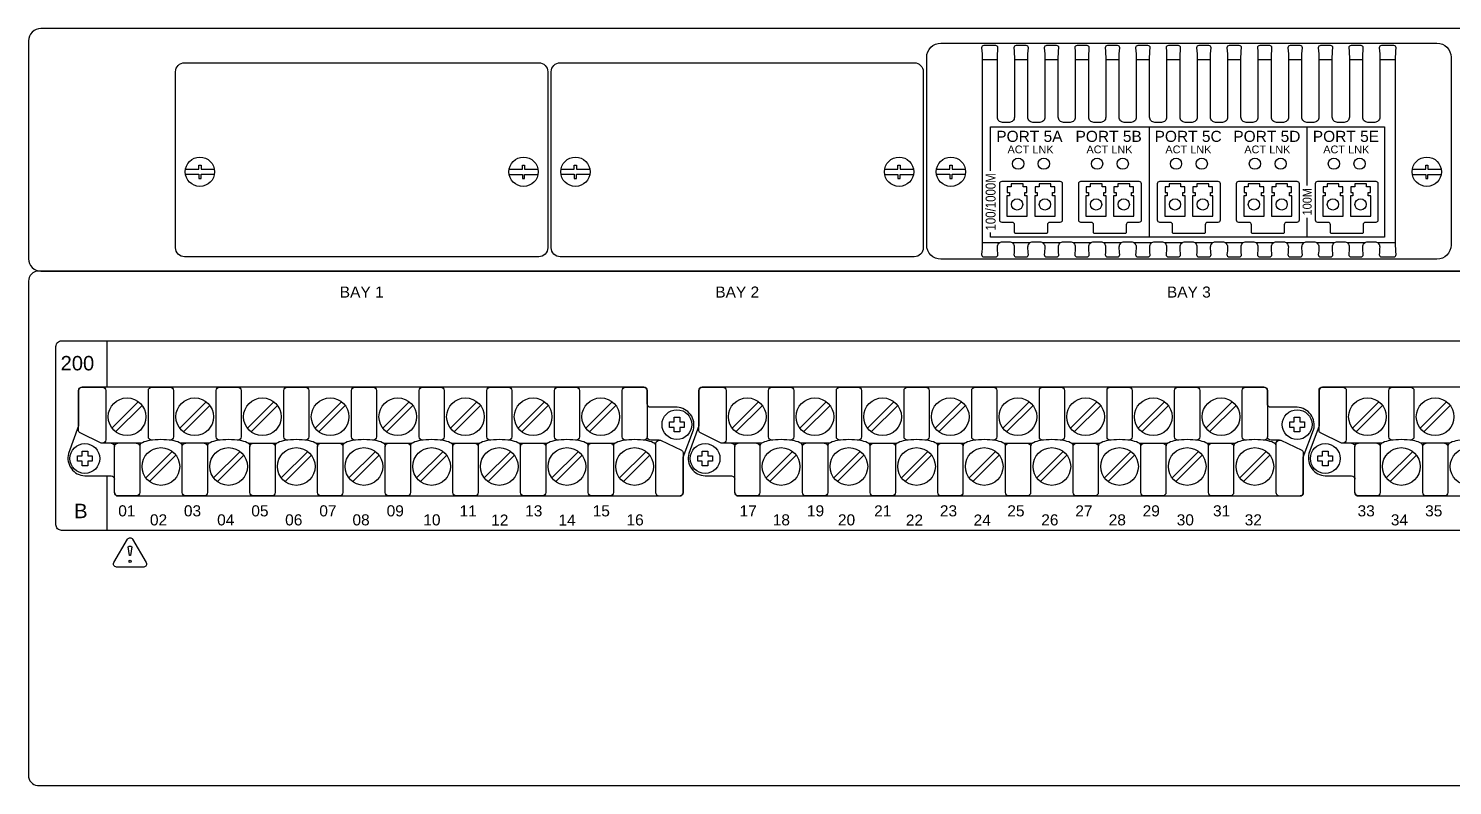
# Model space of a CAD drawing. Extents: x 0.5 to 47.5, y 0.5 to 35.2.
# Drawn here: x 27.38 to 40, y 10.18 to 16.89 of the extents above; entities that cross this region are included whole.
import ezdxf
from ezdxf.enums import TextEntityAlignment as Align

# ---------------------------------------------------------------- set-up
doc = ezdxf.new("R2010")
doc.units = 0
doc.header["$MEASUREMENT"] = 0
doc.layers.add('2.4__9__(2) 100-1000BASE & (3) 100BASE SFP Ports (Order SFP Transceivers Separately)', color=7, linetype='CONTINUOUS')
doc.layers.add('5.0_____[DWG]', color=7, linetype='CONTINUOUS')
doc.styles.add('Arial', font='arial.ttf')

msp = doc.modelspace()

# ---------------------------------------------------------------- linework, layer by layer
at = {"layer": '2.4__9__(2) 100-1000BASE & (3) 100BASE SFP Ports (Order SFP Transceivers Separately)'}
for p, q in [((37.315, 15.044), (37.315, 16.022)), ((38.715, 15.502), (38.715, 16.022)), ((38.715, 15.044), (38.715, 15.216))]:
    msp.add_line(p, q, dxfattribs=at)
for points in [[(35.465, 16.763), (39.865, 16.763, -0.414444), (39.99, 16.638), (39.99, 14.973, -0.413495), (39.864, 14.849), (35.466, 14.849, -0.413496), (35.34, 14.973), (35.34, 16.638, -0.414444)], [(35.972, 16.722, 0.41291), (35.952, 16.742), (35.847, 16.742, 0.41291), (35.827, 16.722, -0.030099), (35.832, 16.617, -0.000059), (35.832, 14.994, -0.030072), (35.827, 14.889, 0.41291), (35.847, 14.869), (35.952, 14.869, 0.41291), (35.972, 14.889, -0.033142), (35.968, 14.958, -0.42184), (36.012, 15.003), (36.073, 15.003, -0.421779), (36.117, 14.958, -0.033142), (36.113, 14.889, 0.41291), (36.133, 14.869), (36.222, 14.869, 0.41291), (36.242, 14.889, -0.033142), (36.238, 14.958, -0.42184), (36.282, 15.003), (36.343, 15.003, -0.421779), (36.387, 14.958, -0.033142), (36.383, 14.889, 0.41291), (36.403, 14.869), (36.492, 14.869, 0.41291), (36.512, 14.889, -0.033142), (36.508, 14.958, -0.42184), (36.552, 15.003), (36.613, 15.003, -0.421779), (36.657, 14.958, -0.033142), (36.653, 14.889, 0.41291), (36.673, 14.869), (36.762, 14.869, 0.41291), (36.782, 14.889, -0.033142), (36.778, 14.958, -0.42184), (36.822, 15.003), (36.883, 15.003, -0.421779), (36.927, 14.958, -0.033142), (36.923, 14.889, 0.41291), (36.943, 14.869), (37.032, 14.869, 0.41291), (37.052, 14.889, -0.033142), (37.048, 14.958, -0.42184), (37.092, 15.003), (37.153, 15.003, -0.421779), (37.197, 14.958, -0.033142), (37.193, 14.889, 0.41291), (37.213, 14.869), (37.302, 14.869, 0.41291), (37.322, 14.889, -0.033142), (37.318, 14.958, -0.42184), (37.362, 15.003), (37.423, 15.003, -0.421779), (37.467, 14.958, -0.033142), (37.463, 14.889, 0.41291), (37.483, 14.869), (37.572, 14.869, 0.41291), (37.592, 14.889, -0.033142), (37.588, 14.958, -0.42184), (37.632, 15.003), (37.693, 15.003, -0.421779), (37.737, 14.958, -0.033142), (37.733, 14.889, 0.41291), (37.753, 14.869), (37.842, 14.869, 0.41291), (37.862, 14.889, -0.033142), (37.858, 14.958, -0.42184), (37.902, 15.003), (37.963, 15.003, -0.421779), (38.007, 14.958, -0.033142), (38.003, 14.889, 0.41291), (38.023, 14.869), (38.112, 14.869, 0.41291), (38.132, 14.889, -0.033142), (38.128, 14.958, -0.42184), (38.172, 15.003), (38.233, 15.003, -0.421779), (38.277, 14.958, -0.033142), (38.273, 14.889, 0.41291), (38.293, 14.869), (38.382, 14.869, 0.41291), (38.402, 14.889, -0.033142), (38.398, 14.958, -0.42184), (38.442, 15.003), (38.503, 15.003, -0.421779), (38.547, 14.958, -0.033142), (38.543, 14.889, 0.41291), (38.563, 14.869), (38.652, 14.869, 0.41291), (38.672, 14.889, -0.033142), (38.668, 14.958, -0.42184), (38.712, 15.003), (38.773, 15.003, -0.421779), (38.817, 14.958, -0.033142), (38.813, 14.889, 0.41291), (38.833, 14.869), (38.922, 14.869, 0.41291), (38.942, 14.889, -0.033142), (38.938, 14.958, -0.42184), (38.982, 15.003), (39.043, 15.003, -0.421779), (39.087, 14.958, -0.033142), (39.083, 14.889, 0.41291), (39.103, 14.869), (39.192, 14.869, 0.41291), (39.212, 14.889, -0.033142), (39.208, 14.958, -0.42184), (39.252, 15.003), (39.313, 15.003, -0.421779), (39.357, 14.958, -0.033142), (39.353, 14.889, 0.41291), (39.373, 14.869), (39.483, 14.869, 0.41291), (39.503, 14.889, -0.030099), (39.498, 14.994), (39.498, 16.617, -0.030099), (39.503, 16.722, 0.41291), (39.483, 16.742), (39.373, 16.742, 0.41291), (39.353, 16.722, -0.030099), (39.358, 16.617), (39.358, 16.106, -0.415329), (39.313, 16.061), (39.252, 16.061, -0.415032), (39.207, 16.106), (39.207, 16.617, -0.030099), (39.212, 16.722, 0.41291), (39.192, 16.742), (39.103, 16.742, 0.41291), (39.083, 16.722, -0.030099), (39.088, 16.617), (39.088, 16.106, -0.415329), (39.043, 16.061), (38.982, 16.061, -0.415032), (38.937, 16.106), (38.937, 16.617, -0.030099), (38.942, 16.722, 0.41291), (38.922, 16.742), (38.833, 16.742, 0.41291), (38.813, 16.722, -0.030099), (38.818, 16.617), (38.818, 16.106, -0.415329), (38.773, 16.061), (38.712, 16.061, -0.415032), (38.667, 16.106), (38.667, 16.617, -0.030099), (38.672, 16.722, 0.41291), (38.652, 16.742), (38.563, 16.742, 0.41291), (38.543, 16.722, -0.030099), (38.548, 16.617), (38.548, 16.106, -0.415329), (38.503, 16.061), (38.442, 16.061, -0.415032), (38.397, 16.106), (38.397, 16.617, -0.030099), (38.402, 16.722, 0.41291), (38.382, 16.742), (38.293, 16.742, 0.41291), (38.273, 16.722, -0.030099), (38.278, 16.617), (38.278, 16.106, -0.415329), (38.233, 16.061), (38.172, 16.061, -0.415032), (38.127, 16.106), (38.127, 16.617, -0.030099), (38.132, 16.722, 0.41291), (38.112, 16.742), (38.023, 16.742, 0.41291), (38.003, 16.722, -0.030099), (38.008, 16.617), (38.008, 16.106, -0.415329), (37.963, 16.061), (37.902, 16.061, -0.415032), (37.857, 16.106), (37.857, 16.617, -0.030099), (37.862, 16.722, 0.41291), (37.842, 16.742), (37.753, 16.742, 0.41291), (37.733, 16.722, -0.030099), (37.738, 16.617), (37.738, 16.106, -0.415329), (37.693, 16.061), (37.632, 16.061, -0.415032), (37.587, 16.106), (37.587, 16.617, -0.030099), (37.592, 16.722, 0.41291), (37.572, 16.742), (37.483, 16.742, 0.41291), (37.463, 16.722, -0.030099), (37.468, 16.617), (37.468, 16.106, -0.415329), (37.423, 16.061), (37.362, 16.061, -0.415032), (37.317, 16.106), (37.317, 16.617, -0.030099), (37.322, 16.722, 0.41291), (37.302, 16.742), (37.213, 16.742, 0.41291), (37.193, 16.722, -0.030099), (37.198, 16.617), (37.198, 16.106, -0.415329), (37.153, 16.061), (37.092, 16.061, -0.415032), (37.047, 16.106), (37.047, 16.617, -0.030099), (37.052, 16.722, 0.41291), (37.032, 16.742), (36.943, 16.742, 0.41291), (36.923, 16.722, -0.030099), (36.928, 16.617), (36.928, 16.106, -0.415329), (36.883, 16.061), (36.822, 16.061, -0.415032), (36.777, 16.106), (36.777, 16.617, -0.030099), (36.782, 16.722, 0.41291), (36.762, 16.742), (36.673, 16.742, 0.41291), (36.653, 16.722, -0.030099), (36.658, 16.617), (36.658, 16.106, -0.415329), (36.613, 16.061), (36.552, 16.061, -0.415032), (36.507, 16.106), (36.507, 16.617, -0.030099), (36.512, 16.722, 0.41291), (36.492, 16.742), (36.403, 16.742, 0.41291), (36.383, 16.722, -0.030099), (36.388, 16.617), (36.388, 16.106, -0.415329), (36.343, 16.061), (36.282, 16.061, -0.415032), (36.237, 16.106), (36.237, 16.617, -0.030099), (36.242, 16.722, 0.41291), (36.222, 16.742), (36.133, 16.742, 0.41291), (36.113, 16.722, -0.030099), (36.118, 16.617), (36.118, 16.106, -0.415329), (36.073, 16.061), (36.012, 16.061, -0.415032), (35.967, 16.106), (35.967, 16.617, -0.030099)], [(36.008, 15.54), (36.522, 15.54, -0.414573), (36.542, 15.52), (36.542, 15.194, -0.416018), (36.522, 15.174), (36.43, 15.174, 0.41265), (36.41, 15.154), (36.41, 15.085, -0.418703), (36.4, 15.075), (36.13, 15.075, -0.419075), (36.12, 15.085), (36.12, 15.154, 0.41265), (36.1, 15.174), (36.008, 15.174, -0.416018), (35.988, 15.194), (35.988, 15.52, -0.414573)], [(36.708, 15.54), (37.222, 15.54, -0.414573), (37.242, 15.52), (37.242, 15.194, -0.416018), (37.222, 15.174), (37.13, 15.174, 0.41265), (37.11, 15.154), (37.11, 15.085, -0.418703), (37.1, 15.075), (36.83, 15.075, -0.419075), (36.82, 15.085), (36.82, 15.154, 0.41265), (36.8, 15.174), (36.708, 15.174, -0.416018), (36.688, 15.194), (36.688, 15.52, -0.414573)], [(37.408, 15.54), (37.922, 15.54, -0.414573), (37.942, 15.52), (37.942, 15.194, -0.416018), (37.922, 15.174), (37.83, 15.174, 0.41265), (37.81, 15.154), (37.81, 15.085, -0.418703), (37.8, 15.075), (37.53, 15.075, -0.419075), (37.52, 15.085), (37.52, 15.154, 0.41265), (37.5, 15.174), (37.408, 15.174, -0.416018), (37.388, 15.194), (37.388, 15.52, -0.414573)], [(38.108, 15.54), (38.622, 15.54, -0.414573), (38.642, 15.52), (38.642, 15.194, -0.416018), (38.622, 15.174), (38.53, 15.174, 0.41265), (38.51, 15.154), (38.51, 15.085, -0.418703), (38.5, 15.075), (38.23, 15.075, -0.419075), (38.22, 15.085), (38.22, 15.154, 0.41265), (38.2, 15.174), (38.108, 15.174, -0.416018), (38.088, 15.194), (38.088, 15.52, -0.414573)], [(38.808, 15.54), (39.322, 15.54, -0.414573), (39.342, 15.52), (39.342, 15.194, -0.416018), (39.322, 15.174), (39.23, 15.174, 0.41265), (39.21, 15.154), (39.21, 15.085, -0.418703), (39.2, 15.075), (38.93, 15.075, -0.419075), (38.92, 15.085), (38.92, 15.154, 0.41265), (38.9, 15.174), (38.808, 15.174, -0.416018), (38.788, 15.194), (38.788, 15.52, -0.414573)]]:
    msp.add_lwpolyline(points, format="xyb", close=True, dxfattribs=at)
for points in [[(35.832, 16.617), (35.967, 16.617)], [(36.118, 16.617), (36.237, 16.617)], [(36.388, 16.617), (36.507, 16.617)], [(36.658, 16.617), (36.777, 16.617)], [(36.928, 16.617), (37.047, 16.617)], [(37.198, 16.617), (37.317, 16.617)], [(37.468, 16.617), (37.587, 16.617)], [(37.738, 16.617), (37.857, 16.617)], [(38.008, 16.617), (38.127, 16.617)], [(38.278, 16.617), (38.397, 16.617)], [(38.548, 16.617), (38.667, 16.617)], [(38.818, 16.617), (38.937, 16.617)], [(39.088, 16.617), (39.207, 16.617)], [(39.358, 16.617), (39.498, 16.617)], [(35.907, 15.633), (35.907, 16.022), (39.4, 16.022), (39.4, 15.044), (35.907, 15.044), (35.907, 15.086)], [(36.21, 15.411), (36.21, 15.441), (36.229, 15.441), (36.229, 15.489), (36.195, 15.489), (36.195, 15.517), (36.09, 15.517), (36.09, 15.489), (36.055, 15.489), (36.055, 15.441), (36.074, 15.441), (36.074, 15.411), (36.052, 15.411), (36.052, 15.231), (36.232, 15.231), (36.232, 15.411), (36.21, 15.411)], [(36.456, 15.411), (36.456, 15.441), (36.475, 15.441), (36.475, 15.489), (36.441, 15.489), (36.441, 15.517), (36.336, 15.517), (36.336, 15.489), (36.301, 15.489), (36.301, 15.441), (36.32, 15.441), (36.32, 15.411), (36.298, 15.411), (36.298, 15.231), (36.478, 15.231), (36.478, 15.411), (36.456, 15.411)], [(36.91, 15.411), (36.91, 15.441), (36.929, 15.441), (36.929, 15.489), (36.895, 15.489), (36.895, 15.517), (36.79, 15.517), (36.79, 15.489), (36.755, 15.489), (36.755, 15.441), (36.774, 15.441), (36.774, 15.411), (36.752, 15.411), (36.752, 15.231), (36.932, 15.231), (36.932, 15.411), (36.91, 15.411)], [(37.156, 15.411), (37.156, 15.441), (37.175, 15.441), (37.175, 15.489), (37.141, 15.489), (37.141, 15.517), (37.036, 15.517), (37.036, 15.489), (37.001, 15.489), (37.001, 15.441), (37.02, 15.441), (37.02, 15.411), (36.998, 15.411), (36.998, 15.231), (37.178, 15.231), (37.178, 15.411), (37.156, 15.411)], [(37.61, 15.411), (37.61, 15.441), (37.629, 15.441), (37.629, 15.489), (37.595, 15.489), (37.595, 15.517), (37.49, 15.517), (37.49, 15.489), (37.455, 15.489), (37.455, 15.441), (37.474, 15.441), (37.474, 15.411), (37.452, 15.411), (37.452, 15.231), (37.632, 15.231), (37.632, 15.411), (37.61, 15.411)], [(37.856, 15.411), (37.856, 15.441), (37.875, 15.441), (37.875, 15.489), (37.841, 15.489), (37.841, 15.517), (37.736, 15.517), (37.736, 15.489), (37.701, 15.489), (37.701, 15.441), (37.72, 15.441), (37.72, 15.411), (37.698, 15.411), (37.698, 15.231), (37.878, 15.231), (37.878, 15.411), (37.856, 15.411)], [(38.31, 15.411), (38.31, 15.441), (38.329, 15.441), (38.329, 15.489), (38.295, 15.489), (38.295, 15.517), (38.19, 15.517), (38.19, 15.489), (38.155, 15.489), (38.155, 15.441), (38.174, 15.441), (38.174, 15.411), (38.152, 15.411), (38.152, 15.231), (38.332, 15.231), (38.332, 15.411), (38.31, 15.411)], [(38.556, 15.411), (38.556, 15.441), (38.575, 15.441), (38.575, 15.489), (38.541, 15.489), (38.541, 15.517), (38.436, 15.517), (38.436, 15.489), (38.401, 15.489), (38.401, 15.441), (38.42, 15.441), (38.42, 15.411), (38.398, 15.411), (38.398, 15.231), (38.578, 15.231), (38.578, 15.411), (38.556, 15.411)], [(39.01, 15.411), (39.01, 15.441), (39.029, 15.441), (39.029, 15.489), (38.995, 15.489), (38.995, 15.517), (38.89, 15.517), (38.89, 15.489), (38.855, 15.489), (38.855, 15.441), (38.874, 15.441), (38.874, 15.411), (38.852, 15.411), (38.852, 15.231), (39.032, 15.231), (39.032, 15.411), (39.01, 15.411)], [(39.256, 15.411), (39.256, 15.441), (39.275, 15.441), (39.275, 15.489), (39.241, 15.489), (39.241, 15.517), (39.136, 15.517), (39.136, 15.489), (39.101, 15.489), (39.101, 15.441), (39.12, 15.441), (39.12, 15.411), (39.098, 15.411), (39.098, 15.231), (39.278, 15.231), (39.278, 15.411), (39.256, 15.411)], [(35.985, 14.994), (35.832, 14.994)], [(36.255, 14.994), (36.1, 14.994)], [(36.525, 14.994), (36.37, 14.994)], [(36.795, 14.994), (36.64, 14.994)], [(37.065, 14.994), (36.91, 14.994)], [(37.335, 14.994), (37.18, 14.994)], [(37.605, 14.994), (37.45, 14.994)], [(37.875, 14.994), (37.72, 14.994)], [(38.145, 14.994), (37.99, 14.994)], [(38.415, 14.994), (38.26, 14.994)], [(38.685, 14.994), (38.53, 14.994)], [(38.955, 14.994), (38.8, 14.994)], [(39.225, 14.994), (39.07, 14.994)], [(39.498, 14.994), (39.34, 14.994)]]:
    msp.add_lwpolyline(points, dxfattribs=at)
for centre in [(36.151, 15.695), (36.379, 15.695), (36.851, 15.695), (37.079, 15.695), (37.551, 15.695), (37.779, 15.695), (38.251, 15.695), (38.479, 15.695), (38.951, 15.695), (39.179, 15.695), (36.142, 15.334), (36.388, 15.334), (36.842, 15.334), (37.088, 15.334), (37.542, 15.334), (37.788, 15.334), (38.242, 15.334), (38.488, 15.334), (38.942, 15.334), (39.188, 15.334)]:
    msp.add_circle(centre, 0.05, dxfattribs=at)
at = {"layer": '5.0_____[DWG]'}
for points in [[(44.515, 16.893), (27.485, 16.893, 0.414214), (27.375, 16.783), (27.375, 14.853, 0.414214), (27.485, 14.743), (44.515, 14.743, 0.414214), (44.625, 14.853), (44.625, 16.783, 0.414214), (44.515, 16.893)], [(28.138, 12.78, 0.414213), (28.168, 12.75), (33.15, 12.75, 0.414214), (33.18, 12.78), (33.18, 13.093), (33.271, 13.337, 0.480048), (33.126, 13.536), (32.891, 13.536, -0.414214), (32.861, 13.566), (32.861, 13.684, 0.414212), (32.831, 13.714), (32.831, 13.714), (27.85, 13.714, 0.414215), (27.82, 13.684), (27.82, 13.371), (27.73, 13.126, 0.47859), (27.875, 12.928), (28.108, 12.928, -0.414214), (28.138, 12.898)], [(28.377, 13.218), (28.019, 13.218), (27.833, 13.308, -0.241986), (27.82, 13.328), (27.82, 13.684, -0.422157), (27.847, 13.714), (28.031, 13.714, -0.414214), (28.061, 13.684), (28.061, 13.247, -0.390527), (28.031, 13.218)], [(28.476, 13.245), (28.468, 13.245, -0.414214), (28.438, 13.275), (28.438, 13.684, -0.414214), (28.468, 13.714), (28.631, 13.714, -0.414214), (28.661, 13.684), (28.661, 13.275, -0.414214), (28.631, 13.245), (28.624, 13.245)], [(29.076, 13.245), (29.069, 13.245, -0.414214), (29.039, 13.275), (29.039, 13.684, -0.414214), (29.069, 13.714), (29.231, 13.714, -0.414214), (29.261, 13.684), (29.261, 13.275, -0.414214), (29.231, 13.245), (29.225, 13.245)], [(29.676, 13.245), (29.669, 13.245, -0.414214), (29.639, 13.275), (29.639, 13.684, -0.414214), (29.669, 13.714), (29.831, 13.714, -0.414214), (29.861, 13.684), (29.861, 13.275, -0.414214), (29.831, 13.245), (29.825, 13.245)], [(30.276, 13.245), (30.269, 13.245, -0.414214), (30.239, 13.275), (30.239, 13.684, -0.414214), (30.269, 13.714), (30.431, 13.714, -0.414214), (30.461, 13.684), (30.461, 13.275, -0.414214), (30.431, 13.245), (30.425, 13.245)], [(30.876, 13.245), (30.869, 13.245, -0.414214), (30.839, 13.275), (30.839, 13.684, -0.414214), (30.869, 13.714), (31.031, 13.714, -0.414214), (31.061, 13.684), (31.061, 13.275, -0.414214), (31.031, 13.245), (31.025, 13.245)], [(31.476, 13.245), (31.469, 13.245, -0.414214), (31.439, 13.275), (31.439, 13.684, -0.414214), (31.469, 13.714), (31.631, 13.714, -0.414214), (31.661, 13.684), (31.661, 13.275, -0.414214), (31.631, 13.245), (31.625, 13.245)], [(32.076, 13.245), (32.069, 13.245, -0.414214), (32.039, 13.275), (32.039, 13.684, -0.414214), (32.069, 13.714), (32.231, 13.714, -0.414214), (32.261, 13.684), (32.261, 13.275, -0.414214), (32.231, 13.245), (32.225, 13.245)], [(32.677, 13.245), (32.669, 13.245, -0.414214), (32.639, 13.275), (32.639, 13.684, -0.414214), (32.669, 13.714), (32.831, 13.714, -0.414214), (32.861, 13.684), (32.861, 13.275, -0.414214), (32.831, 13.245), (32.825, 13.245)], [(33.638, 12.78, 0.414213), (33.668, 12.75), (38.65, 12.75, 0.414214), (38.68, 12.78), (38.68, 13.093), (38.771, 13.337, 0.480048), (38.626, 13.536), (38.391, 13.536, -0.414214), (38.361, 13.566), (38.361, 13.684, 0.414212), (38.331, 13.714), (38.331, 13.714), (33.35, 13.714, 0.414215), (33.32, 13.684), (33.32, 13.371), (33.23, 13.126, 0.47859), (33.375, 12.928), (33.608, 12.928, -0.414214), (33.638, 12.898)], [(33.877, 13.218), (33.519, 13.218), (33.333, 13.308, -0.241986), (33.32, 13.328), (33.32, 13.684, -0.422157), (33.347, 13.714), (33.531, 13.714, -0.414214), (33.561, 13.684), (33.561, 13.247, -0.390527), (33.531, 13.218)], [(33.976, 13.245), (33.968, 13.245, -0.414214), (33.938, 13.275), (33.938, 13.684, -0.414214), (33.968, 13.714), (34.131, 13.714, -0.414214), (34.161, 13.684), (34.161, 13.275, -0.414214), (34.131, 13.245), (34.124, 13.245)], [(34.576, 13.245), (34.569, 13.245, -0.414214), (34.539, 13.275), (34.539, 13.684, -0.414214), (34.569, 13.714), (34.731, 13.714, -0.414214), (34.761, 13.684), (34.761, 13.275, -0.414214), (34.731, 13.245), (34.725, 13.245)], [(35.176, 13.245), (35.169, 13.245, -0.414214), (35.139, 13.275), (35.139, 13.684, -0.414214), (35.169, 13.714), (35.331, 13.714, -0.414214), (35.361, 13.684), (35.361, 13.275, -0.414214), (35.331, 13.245), (35.325, 13.245)], [(35.776, 13.245), (35.769, 13.245, -0.414214), (35.739, 13.275), (35.739, 13.684, -0.414214), (35.769, 13.714), (35.931, 13.714, -0.414214), (35.961, 13.684), (35.961, 13.275, -0.414214), (35.931, 13.245), (35.925, 13.245)], [(36.376, 13.245), (36.369, 13.245, -0.414214), (36.339, 13.275), (36.339, 13.684, -0.414214), (36.369, 13.714), (36.531, 13.714, -0.414214), (36.561, 13.684), (36.561, 13.275, -0.414214), (36.531, 13.245), (36.525, 13.245)], [(36.976, 13.245), (36.969, 13.245, -0.414214), (36.939, 13.275), (36.939, 13.684, -0.414214), (36.969, 13.714), (37.131, 13.714, -0.414214), (37.161, 13.684), (37.161, 13.275, -0.414214), (37.131, 13.245), (37.125, 13.245)], [(37.576, 13.245), (37.569, 13.245, -0.414214), (37.539, 13.275), (37.539, 13.684, -0.414214), (37.569, 13.714), (37.731, 13.714, -0.414214), (37.761, 13.684), (37.761, 13.275, -0.414214), (37.731, 13.245), (37.725, 13.245)], [(38.176, 13.245), (38.169, 13.245, -0.414214), (38.139, 13.275), (38.139, 13.684, -0.414214), (38.169, 13.714), (38.331, 13.714, -0.414214), (38.361, 13.684), (38.361, 13.275, -0.414214), (38.331, 13.245), (38.325, 13.245)], [(39.138, 12.78, 0.414213), (39.168, 12.75), (44.15, 12.75, 0.414214), (44.18, 12.78), (44.18, 13.093), (44.271, 13.337, 0.480048), (44.126, 13.536), (43.891, 13.536, -0.414214), (43.861, 13.566), (43.861, 13.684, 0.414212), (43.831, 13.714), (43.831, 13.714), (38.85, 13.714, 0.414215), (38.82, 13.684), (38.82, 13.371), (38.73, 13.126, 0.47859), (38.875, 12.928), (39.108, 12.928, -0.414214), (39.138, 12.898)], [(39.377, 13.218), (39.019, 13.218), (38.833, 13.308, -0.241986), (38.82, 13.328), (38.82, 13.684, -0.422157), (38.847, 13.714), (39.031, 13.714, -0.414214), (39.061, 13.684), (39.061, 13.247, -0.390527), (39.031, 13.218)], [(39.476, 13.245), (39.468, 13.245, -0.414214), (39.438, 13.275), (39.438, 13.684, -0.414214), (39.468, 13.714), (39.631, 13.714, -0.414214), (39.661, 13.684), (39.661, 13.275, -0.414214), (39.631, 13.245), (39.624, 13.245)], [(32.969, 13.245), (32.891, 13.245, -0.414214), (32.861, 13.275)], [(38.469, 13.245), (38.391, 13.245, -0.414214), (38.361, 13.275)], [(28.108, 13.218, -0.414214), (28.138, 13.188)], [(28.331, 13.218, -0.414214), (28.361, 13.188), (28.361, 12.78, -0.414214), (28.331, 12.75), (28.168, 12.75, -0.414214), (28.138, 12.78), (28.138, 13.188, -0.414214), (28.168, 13.218)], [(28.739, 13.188, 0.191033), (28.73, 13.212, 0.081668), (28.715, 13.222, 0.0591), (28.651, 13.242, 0.034646), (28.549, 13.249, 0.03436), (28.449, 13.242, 0.0591), (28.385, 13.222, 0.081668), (28.369, 13.212, 0.191033), (28.361, 13.188)], [(28.932, 13.218, -0.414214), (28.962, 13.188), (28.962, 12.78, -0.414214), (28.932, 12.75), (28.769, 12.75, -0.414214), (28.739, 12.78), (28.739, 13.188, -0.414214), (28.769, 13.218)], [(29.34, 13.188, 0.191033), (29.331, 13.212, 0.081668), (29.315, 13.222, 0.0591), (29.252, 13.242, 0.034646), (29.15, 13.249, 0.03436), (29.049, 13.242, 0.0591), (28.986, 13.222, 0.081668), (28.97, 13.212, 0.191033), (28.962, 13.188)], [(29.532, 13.218, -0.414214), (29.562, 13.188), (29.562, 12.78, -0.414214), (29.532, 12.75), (29.369, 12.75, -0.414214), (29.339, 12.78), (29.339, 13.188, -0.414214), (29.369, 13.218)], [(29.94, 13.188, 0.191033), (29.931, 13.212, 0.081668), (29.915, 13.222, 0.0591), (29.852, 13.242, 0.034646), (29.75, 13.249, 0.03436), (29.649, 13.242, 0.0591), (29.586, 13.222, 0.081668), (29.57, 13.212, 0.191033), (29.562, 13.188)], [(30.132, 13.218, -0.414214), (30.162, 13.188), (30.162, 12.78, -0.414214), (30.132, 12.75), (29.969, 12.75, -0.414214), (29.939, 12.78), (29.939, 13.188, -0.414214), (29.969, 13.218)], [(30.54, 13.188, 0.191033), (30.531, 13.212, 0.081668), (30.515, 13.222, 0.0591), (30.452, 13.242, 0.034646), (30.35, 13.249, 0.03436), (30.249, 13.242, 0.0591), (30.186, 13.222, 0.081668), (30.17, 13.212, 0.191033), (30.162, 13.188)], [(30.732, 13.218, -0.414214), (30.762, 13.188), (30.762, 12.78, -0.414214), (30.732, 12.75), (30.569, 12.75, -0.414214), (30.539, 12.78), (30.539, 13.188, -0.414214), (30.569, 13.218)], [(31.14, 13.188, 0.191033), (31.131, 13.212, 0.081668), (31.115, 13.222, 0.0591), (31.052, 13.242, 0.034646), (30.95, 13.249, 0.03436), (30.849, 13.242, 0.0591), (30.786, 13.222, 0.081668), (30.77, 13.212, 0.191033), (30.762, 13.188)], [(31.332, 13.218, -0.414214), (31.362, 13.188), (31.362, 12.78, -0.414214), (31.332, 12.75), (31.169, 12.75, -0.414214), (31.139, 12.78), (31.139, 13.188, -0.414214), (31.169, 13.218)], [(31.74, 13.188, 0.191033), (31.731, 13.212, 0.081668), (31.715, 13.222, 0.0591), (31.652, 13.242, 0.034646), (31.55, 13.249, 0.03436), (31.449, 13.242, 0.0591), (31.386, 13.222, 0.081668), (31.37, 13.212, 0.191033), (31.362, 13.188)], [(31.932, 13.218, -0.414214), (31.962, 13.188), (31.962, 12.78, -0.414214), (31.932, 12.75), (31.769, 12.75, -0.414214), (31.739, 12.78), (31.739, 13.188, -0.414214), (31.769, 13.218)], [(32.34, 13.188, 0.191033), (32.331, 13.212, 0.081668), (32.315, 13.222, 0.0591), (32.252, 13.242, 0.034646), (32.15, 13.249, 0.03436), (32.049, 13.242, 0.0591), (31.986, 13.222, 0.081668), (31.97, 13.212, 0.191033), (31.962, 13.188)], [(32.532, 13.218, -0.414214), (32.562, 13.188), (32.562, 12.78, -0.414214), (32.532, 12.75), (32.369, 12.75, -0.414214), (32.339, 12.78), (32.339, 13.188, -0.414214), (32.369, 13.218)], [(32.939, 13.197, 0.127742), (32.931, 13.212, 0.081668), (32.915, 13.222, 0.0591), (32.852, 13.242, 0.034646), (32.75, 13.249, 0.03436), (32.649, 13.242, 0.0591), (32.586, 13.222, 0.081668), (32.57, 13.212, 0.191033), (32.562, 13.188)], [(33.608, 13.218, -0.414214), (33.638, 13.188)], [(33.831, 13.218, -0.414214), (33.861, 13.188), (33.861, 12.78, -0.414214), (33.831, 12.75), (33.668, 12.75, -0.414214), (33.638, 12.78), (33.638, 13.188, -0.414214), (33.668, 13.218)], [(34.239, 13.188, 0.191033), (34.23, 13.212, 0.081668), (34.215, 13.222, 0.0591), (34.151, 13.242, 0.034646), (34.049, 13.249, 0.03436), (33.949, 13.242, 0.0591), (33.885, 13.222, 0.081668), (33.869, 13.212, 0.191033), (33.861, 13.188)], [(34.432, 13.218, -0.414214), (34.462, 13.188), (34.462, 12.78, -0.414214), (34.432, 12.75), (34.269, 12.75, -0.414214), (34.239, 12.78), (34.239, 13.188, -0.414214), (34.269, 13.218)], [(34.839, 13.188, 0.191033), (34.831, 13.212, 0.081668), (34.815, 13.222, 0.0591), (34.752, 13.242, 0.034646), (34.65, 13.249, 0.03436), (34.549, 13.242, 0.0591), (34.486, 13.222, 0.081668), (34.47, 13.212, 0.191033), (34.462, 13.188)], [(35.032, 13.218, -0.414214), (35.062, 13.188), (35.062, 12.78, -0.414214), (35.032, 12.75), (34.869, 12.75, -0.414214), (34.839, 12.78), (34.839, 13.188, -0.414214), (34.869, 13.218)], [(35.44, 13.188, 0.191033), (35.431, 13.212, 0.081668), (35.415, 13.222, 0.0591), (35.352, 13.242, 0.034646), (35.25, 13.249, 0.03436), (35.149, 13.242, 0.0591), (35.086, 13.222, 0.081668), (35.07, 13.212, 0.191033), (35.062, 13.188)], [(35.632, 13.218, -0.414214), (35.662, 13.188), (35.662, 12.78, -0.414214), (35.632, 12.75), (35.469, 12.75, -0.414214), (35.439, 12.78), (35.439, 13.188, -0.414214), (35.469, 13.218)], [(36.04, 13.188, 0.191033), (36.031, 13.212, 0.081668), (36.015, 13.222, 0.0591), (35.952, 13.242, 0.034646), (35.85, 13.249, 0.03436), (35.749, 13.242, 0.0591), (35.686, 13.222, 0.081668), (35.67, 13.212, 0.191033), (35.662, 13.188)], [(36.232, 13.218, -0.414214), (36.262, 13.188), (36.262, 12.78, -0.414214), (36.232, 12.75), (36.069, 12.75, -0.414214), (36.039, 12.78), (36.039, 13.188, -0.414214), (36.069, 13.218)], [(36.64, 13.188, 0.191033), (36.631, 13.212, 0.081668), (36.615, 13.222, 0.0591), (36.552, 13.242, 0.034646), (36.45, 13.249, 0.03436), (36.349, 13.242, 0.0591), (36.286, 13.222, 0.081668), (36.27, 13.212, 0.191033), (36.262, 13.188)], [(36.832, 13.218, -0.414214), (36.862, 13.188), (36.862, 12.78, -0.414214), (36.832, 12.75), (36.669, 12.75, -0.414214), (36.639, 12.78), (36.639, 13.188, -0.414214), (36.669, 13.218)], [(37.24, 13.188, 0.191033), (37.231, 13.212, 0.081668), (37.215, 13.222, 0.0591), (37.152, 13.242, 0.034646), (37.05, 13.249, 0.03436), (36.949, 13.242, 0.0591), (36.886, 13.222, 0.081668), (36.87, 13.212, 0.191033), (36.862, 13.188)], [(37.432, 13.218, -0.414214), (37.462, 13.188), (37.462, 12.78, -0.414214), (37.432, 12.75), (37.269, 12.75, -0.414214), (37.239, 12.78), (37.239, 13.188, -0.414214), (37.269, 13.218)], [(37.84, 13.188, 0.191033), (37.831, 13.212, 0.081668), (37.815, 13.222, 0.0591), (37.752, 13.242, 0.034646), (37.65, 13.249, 0.03436), (37.549, 13.242, 0.0591), (37.486, 13.222, 0.081668), (37.47, 13.212, 0.191033), (37.462, 13.188)], [(38.032, 13.218, -0.414214), (38.062, 13.188), (38.062, 12.78, -0.414214), (38.032, 12.75), (37.869, 12.75, -0.414214), (37.839, 12.78), (37.839, 13.188, -0.414214), (37.869, 13.218)], [(38.439, 13.197, 0.127742), (38.431, 13.212, 0.081668), (38.415, 13.222, 0.0591), (38.352, 13.242, 0.034646), (38.25, 13.249, 0.03436), (38.149, 13.242, 0.0591), (38.086, 13.222, 0.081668), (38.07, 13.212, 0.191033), (38.062, 13.188)], [(39.108, 13.218, -0.414214), (39.138, 13.188)], [(39.331, 13.218, -0.414214), (39.361, 13.188), (39.361, 12.78, -0.414214), (39.331, 12.75), (39.168, 12.75, -0.414214), (39.138, 12.78), (39.138, 13.188, -0.414214), (39.168, 13.218)], [(39.739, 13.188, 0.191033), (39.73, 13.212, 0.081668), (39.715, 13.222, 0.0591), (39.651, 13.242, 0.034646), (39.549, 13.249, 0.03436), (39.449, 13.242, 0.0591), (39.385, 13.222, 0.081668), (39.369, 13.212, 0.191033), (39.361, 13.188)], [(39.932, 13.218, -0.414214), (39.962, 13.188), (39.962, 12.78, -0.414214), (39.932, 12.75), (39.769, 12.75, -0.414214), (39.739, 12.78), (39.739, 13.188, -0.414214), (39.769, 13.218)], [(40.339, 13.188, 0.191033), (40.331, 13.212, 0.081668), (40.315, 13.222, 0.0591), (40.252, 13.242, 0.034646), (40.15, 13.249, 0.03436), (40.049, 13.242, 0.0591), (39.986, 13.222, 0.081668), (39.97, 13.212, 0.191033), (39.962, 13.188)]]:
    msp.add_lwpolyline(points, format="xyb", dxfattribs=at)
for points in [[(28.76, 16.59), (31.9, 16.59, -0.414214), (31.98, 16.51), (31.98, 14.95, -0.414214), (31.9, 14.87), (28.76, 14.87, -0.414214), (28.68, 14.95), (28.68, 16.51, -0.414214)], [(32.09, 16.59), (35.23, 16.59, -0.414214), (35.31, 16.51), (35.31, 14.95, -0.414214), (35.23, 14.87), (32.09, 14.87, -0.414214), (32.01, 14.95), (32.01, 16.51, -0.414214)], [(44.625, 10.273), (44.625, 14.653, 0.414214), (44.535, 14.743), (27.465, 14.743, 0.414214), (27.375, 14.653), (27.375, 10.273, 0.381966), (27.455, 10.184), (44.545, 10.184, 0.381966)], [(27.669, 14.125), (44.329, 14.125, -0.468367), (44.379, 14.065), (44.379, 12.495, -0.414132), (44.329, 12.445), (27.669, 12.445, -0.414214), (27.619, 12.495), (27.619, 14.075, -0.414287)], [(33.153, 12.75), (32.969, 12.749, -0.414214), (32.939, 12.779), (32.939, 13.217, -0.390527), (32.969, 13.245), (32.981, 13.245), (33.167, 13.155, -0.241514), (33.18, 13.135), (33.18, 12.779, -0.422157)], [(38.653, 12.75), (38.469, 12.749, -0.414214), (38.439, 12.779), (38.439, 13.217, -0.390527), (38.469, 13.245), (38.481, 13.245), (38.667, 13.155, -0.241514), (38.68, 13.135), (38.68, 12.779, -0.422157)], [(28.298, 12.368), (28.42, 12.159, -0.555022), (28.397, 12.12), (28.155, 12.12, -0.555022), (28.132, 12.159), (28.254, 12.368, -0.531445)], [(28.259, 12.3, -0.299493), (28.292, 12.3), (28.28, 12.222), (28.279, 12.221), (28.273, 12.221), (28.272, 12.222), (28.259, 12.3)]]:
    msp.add_lwpolyline(points, format="xyb", close=True, dxfattribs=at)
for points in [[(28.767, 15.645), (28.885, 15.645), (28.885, 15.682), (28.905, 15.682), (28.905, 15.645), (29.023, 15.645)], [(31.637, 15.645), (31.755, 15.645), (31.755, 15.681), (31.775, 15.681), (31.775, 15.645), (31.893, 15.645)], [(32.097, 15.645), (32.215, 15.645), (32.215, 15.682), (32.235, 15.682), (32.235, 15.645), (32.353, 15.645)], [(34.967, 15.645), (35.085, 15.645), (35.085, 15.681), (35.105, 15.681), (35.105, 15.645), (35.223, 15.645)], [(35.427, 15.645), (35.545, 15.645), (35.545, 15.682), (35.565, 15.682), (35.565, 15.645), (35.683, 15.645)], [(39.647, 15.645), (39.765, 15.645), (39.765, 15.681), (39.785, 15.681), (39.785, 15.645), (39.903, 15.645)], [(28.767, 15.601), (28.885, 15.601), (28.885, 15.565), (28.905, 15.565), (28.905, 15.601), (29.023, 15.601)], [(31.637, 15.6), (31.755, 15.6), (31.755, 15.564), (31.775, 15.564), (31.775, 15.6), (31.893, 15.6)], [(32.097, 15.601), (32.215, 15.601), (32.215, 15.565), (32.235, 15.565), (32.235, 15.601), (32.353, 15.601)], [(34.967, 15.6), (35.085, 15.6), (35.085, 15.564), (35.105, 15.564), (35.105, 15.6), (35.223, 15.6)], [(35.427, 15.601), (35.545, 15.601), (35.545, 15.565), (35.565, 15.565), (35.565, 15.601), (35.683, 15.601)], [(39.647, 15.6), (39.765, 15.6), (39.765, 15.564), (39.785, 15.564), (39.785, 15.6), (39.903, 15.6)], [(28.069, 14.125), (28.069, 13.714)], [(28.349, 13.585), (28.115, 13.351)], [(28.383, 13.552), (28.148, 13.318)], [(28.95, 13.585), (28.716, 13.351)], [(28.983, 13.552), (28.749, 13.318)], [(29.55, 13.585), (29.316, 13.351)], [(29.583, 13.552), (29.349, 13.318)], [(30.15, 13.585), (29.916, 13.351)], [(30.183, 13.552), (29.949, 13.318)], [(30.75, 13.585), (30.516, 13.351)], [(30.783, 13.552), (30.549, 13.318)], [(31.35, 13.585), (31.116, 13.351)], [(31.383, 13.552), (31.149, 13.318)], [(31.95, 13.585), (31.716, 13.351)], [(31.983, 13.552), (31.749, 13.318)], [(32.55, 13.585), (32.316, 13.351)], [(32.583, 13.552), (32.349, 13.318)], [(33.849, 13.585), (33.615, 13.351)], [(33.883, 13.552), (33.648, 13.318)], [(34.45, 13.585), (34.216, 13.351)], [(34.483, 13.552), (34.249, 13.318)], [(35.05, 13.585), (34.816, 13.351)], [(35.083, 13.552), (34.849, 13.318)], [(35.65, 13.585), (35.416, 13.351)], [(35.683, 13.552), (35.449, 13.318)], [(36.25, 13.585), (36.016, 13.351)], [(36.283, 13.552), (36.049, 13.318)], [(36.85, 13.585), (36.616, 13.351)], [(36.883, 13.552), (36.649, 13.318)], [(37.45, 13.585), (37.216, 13.351)], [(37.483, 13.552), (37.249, 13.318)], [(38.05, 13.585), (37.816, 13.351)], [(38.083, 13.552), (37.849, 13.318)], [(39.349, 13.585), (39.115, 13.351)], [(39.383, 13.552), (39.148, 13.318)], [(39.95, 13.585), (39.716, 13.351)], [(39.983, 13.552), (39.749, 13.318)], [(28.65, 13.144), (28.416, 12.91)], [(28.978, 13.218), (28.722, 13.218)], [(29.251, 13.144), (29.016, 12.91)], [(29.323, 13.218), (29.578, 13.218)], [(29.851, 13.144), (29.616, 12.91)], [(29.923, 13.218), (30.178, 13.218)], [(30.451, 13.144), (30.216, 12.91)], [(30.523, 13.218), (30.778, 13.218)], [(31.051, 13.144), (30.816, 12.91)], [(31.123, 13.218), (31.378, 13.218)], [(31.651, 13.144), (31.416, 12.91)], [(31.723, 13.218), (31.978, 13.218)], [(32.251, 13.144), (32.016, 12.91)], [(32.323, 13.218), (32.578, 13.218)], [(32.851, 13.144), (32.616, 12.91)], [(32.939, 13.219), (32.922, 13.219)], [(34.15, 13.144), (33.916, 12.91)], [(34.478, 13.218), (34.222, 13.218)], [(34.75, 13.144), (34.516, 12.91)], [(34.823, 13.218), (35.078, 13.218)], [(35.351, 13.144), (35.116, 12.91)], [(35.423, 13.218), (35.678, 13.218)], [(35.951, 13.144), (35.716, 12.91)], [(36.023, 13.218), (36.278, 13.218)], [(36.551, 13.144), (36.316, 12.91)], [(36.623, 13.218), (36.878, 13.218)], [(37.151, 13.144), (36.916, 12.91)], [(37.223, 13.218), (37.478, 13.218)], [(37.751, 13.144), (37.516, 12.91)], [(37.823, 13.218), (38.078, 13.218)], [(38.351, 13.144), (38.116, 12.91)], [(38.439, 13.219), (38.422, 13.219)], [(39.65, 13.144), (39.416, 12.91)], [(39.978, 13.218), (39.722, 13.218)], [(28.683, 13.111), (28.449, 12.877)], [(29.284, 13.111), (29.05, 12.877)], [(29.884, 13.111), (29.65, 12.877)], [(30.484, 13.111), (30.25, 12.877)], [(31.084, 13.111), (30.85, 12.877)], [(31.684, 13.111), (31.45, 12.877)], [(32.284, 13.111), (32.05, 12.877)], [(32.884, 13.111), (32.65, 12.877)], [(34.183, 13.111), (33.949, 12.877)], [(34.784, 13.111), (34.55, 12.877)], [(35.384, 13.111), (35.15, 12.877)], [(35.984, 13.111), (35.75, 12.877)], [(36.584, 13.111), (36.35, 12.877)], [(37.184, 13.111), (36.95, 12.877)], [(37.784, 13.111), (37.55, 12.877)], [(38.384, 13.111), (38.15, 12.877)], [(39.683, 13.111), (39.449, 12.877)], [(28.069, 12.928), (28.069, 12.445)]]:
    msp.add_lwpolyline(points, dxfattribs=at)
for points in [[(33.1, 13.407), (33.1, 13.447), (33.15, 13.447), (33.15, 13.407), (33.19, 13.407), (33.19, 13.357), (33.15, 13.357), (33.15, 13.317), (33.1, 13.317), (33.1, 13.357), (33.06, 13.357), (33.06, 13.407)], [(38.6, 13.407), (38.6, 13.447), (38.65, 13.447), (38.65, 13.407), (38.69, 13.407), (38.69, 13.357), (38.65, 13.357), (38.65, 13.317), (38.6, 13.317), (38.6, 13.357), (38.56, 13.357), (38.56, 13.407)], [(27.85, 13.106), (27.85, 13.147), (27.9, 13.147), (27.9, 13.106), (27.94, 13.106), (27.94, 13.057), (27.9, 13.057), (27.9, 13.017), (27.85, 13.017), (27.85, 13.057), (27.81, 13.057), (27.81, 13.106)], [(33.35, 13.106), (33.35, 13.147), (33.4, 13.147), (33.4, 13.106), (33.44, 13.106), (33.44, 13.057), (33.4, 13.057), (33.4, 13.017), (33.35, 13.017), (33.35, 13.057), (33.31, 13.057), (33.31, 13.106)], [(38.85, 13.106), (38.85, 13.147), (38.9, 13.147), (38.9, 13.106), (38.94, 13.106), (38.94, 13.057), (38.9, 13.057), (38.9, 13.017), (38.85, 13.017), (38.85, 13.057), (38.81, 13.057), (38.81, 13.106)]]:
    msp.add_lwpolyline(points, close=True, dxfattribs=at)
for centre, radius in [((28.895, 15.623), 0.13), ((31.765, 15.623), 0.13), ((32.225, 15.623), 0.13), ((35.095, 15.623), 0.13), ((35.555, 15.623), 0.13), ((39.775, 15.623), 0.13), ((28.249, 13.452), 0.167), ((28.849, 13.452), 0.167), ((29.449, 13.452), 0.167), ((30.05, 13.452), 0.167), ((30.65, 13.452), 0.167), ((31.25, 13.452), 0.167), ((31.85, 13.452), 0.167), ((32.45, 13.452), 0.167), ((33.125, 13.382), 0.132), ((33.749, 13.452), 0.167), ((34.349, 13.452), 0.167), ((34.949, 13.452), 0.167), ((35.549, 13.452), 0.167), ((36.149, 13.452), 0.167), ((36.749, 13.452), 0.167), ((37.349, 13.452), 0.167), ((37.95, 13.452), 0.167), ((38.625, 13.382), 0.132), ((39.249, 13.452), 0.167), ((39.849, 13.452), 0.167), ((27.875, 13.082), 0.132), ((28.549, 13.011), 0.167), ((29.15, 13.011), 0.167), ((29.75, 13.011), 0.167), ((30.35, 13.011), 0.167), ((30.95, 13.011), 0.167), ((31.55, 13.011), 0.167), ((32.15, 13.011), 0.167), ((32.75, 13.011), 0.167), ((33.375, 13.082), 0.132), ((34.049, 13.011), 0.167), ((34.65, 13.011), 0.167), ((35.25, 13.011), 0.167), ((35.85, 13.011), 0.167), ((36.45, 13.011), 0.167), ((37.05, 13.011), 0.167), ((37.65, 13.011), 0.167), ((38.25, 13.011), 0.167), ((38.875, 13.082), 0.132), ((39.549, 13.011), 0.167), ((40.15, 13.011), 0.167), ((28.276, 12.171), 0.00944)]:
    msp.add_circle(centre, radius, dxfattribs=at)

# ---------------------------------------------------------------- texts
at = {"layer": '2.4__9__(2) 100-1000BASE & (3) 100BASE SFP Ports (Order SFP Transceivers Separately)', "style": 'Arial'}
for s, height, p in [('PORT 5A', 0.0983, (35.957, 15.888)), ('PORT 5B', 0.0983, (36.66, 15.888)), ('PORT 5C', 0.0983, (37.361, 15.888)), ('PORT 5D', 0.0983, (38.059, 15.888)), ('PORT 5E', 0.0983, (38.764, 15.888)), ('ACT', 0.0688, (36.057, 15.787)), ('LNK', 0.0688, (36.278, 15.786)), ('ACT', 0.0688, (36.757, 15.787)), ('LNK', 0.0688, (36.978, 15.786)), ('ACT', 0.0688, (37.457, 15.787)), ('LNK', 0.0688, (37.678, 15.786)), ('ACT', 0.0688, (38.157, 15.787)), ('LNK', 0.0688, (38.378, 15.786)), ('ACT', 0.0688, (38.857, 15.787)), ('LNK', 0.0688, (39.078, 15.786))]:
    msp.add_text(s, height=height, dxfattribs=at).set_placement(p)
for s, height, width, p in [('100/1000M', 0.0885, 0.82, (35.951, 15.103)), ('100M', 0.08, 0.87, (38.754, 15.236))]:
    msp.add_text(s, height=height, rotation=90, dxfattribs=dict(at, width=width)).set_placement(p)
at = {"layer": '5.0_____[DWG]', "style": 'Arial'}
for s, p in [('BAY 1', (30.33, 14.508)), ('BAY 2', (33.66, 14.508)), ('BAY 3', (37.665, 14.508))]:
    msp.add_text(s, height=0.0983, dxfattribs=at).set_placement(p, align=Align.CENTER)
for s, height, p in [('200', 0.1278, (27.66, 13.863)), ('B', 0.128, (27.78, 12.553)), ('01', 0.0983, (28.171, 12.569)), ('03', 0.0983, (28.753, 12.569)), ('05', 0.0983, (29.351, 12.569)), ('07', 0.0983, (29.954, 12.569)), ('09', 0.0983, (30.551, 12.569)), ('11', 0.0983, (31.198, 12.568)), ('13', 0.0983, (31.779, 12.569)), ('15', 0.0983, (32.378, 12.569)), ('17', 0.0983, (33.681, 12.568)), ('19', 0.0983, (34.278, 12.569)), ('21', 0.0983, (34.874, 12.568)), ('23', 0.0983, (35.457, 12.569)), ('25', 0.0983, (36.055, 12.569)), ('27', 0.0983, (36.658, 12.568)), ('29', 0.0983, (37.255, 12.569)), ('31', 0.0983, (37.879, 12.569)), ('33', 0.0983, (39.161, 12.569)), ('35', 0.0983, (39.76, 12.569)), ('02', 0.0983, (28.452, 12.489)), ('04', 0.0983, (29.048, 12.489)), ('06', 0.0983, (29.651, 12.489)), ('08', 0.0983, (30.248, 12.489)), ('10', 0.0983, (30.876, 12.489)), ('12', 0.0983, (31.478, 12.487)), ('14', 0.0983, (32.075, 12.487)), ('16', 0.0983, (32.678, 12.489)), ('18', 0.0983, (33.975, 12.489)), ('20', 0.0983, (34.553, 12.489)), ('22', 0.0983, (35.155, 12.487)), ('24', 0.0983, (35.756, 12.487)), ('26', 0.0983, (36.356, 12.489)), ('28', 0.0983, (36.954, 12.489)), ('30', 0.0983, (37.557, 12.489)), ('32', 0.0983, (38.16, 12.489)), ('34', 0.0983, (39.456, 12.489))]:
    msp.add_text(s, height=height, dxfattribs=at).set_placement(p)

doc.saveas('drawing.dxf')
